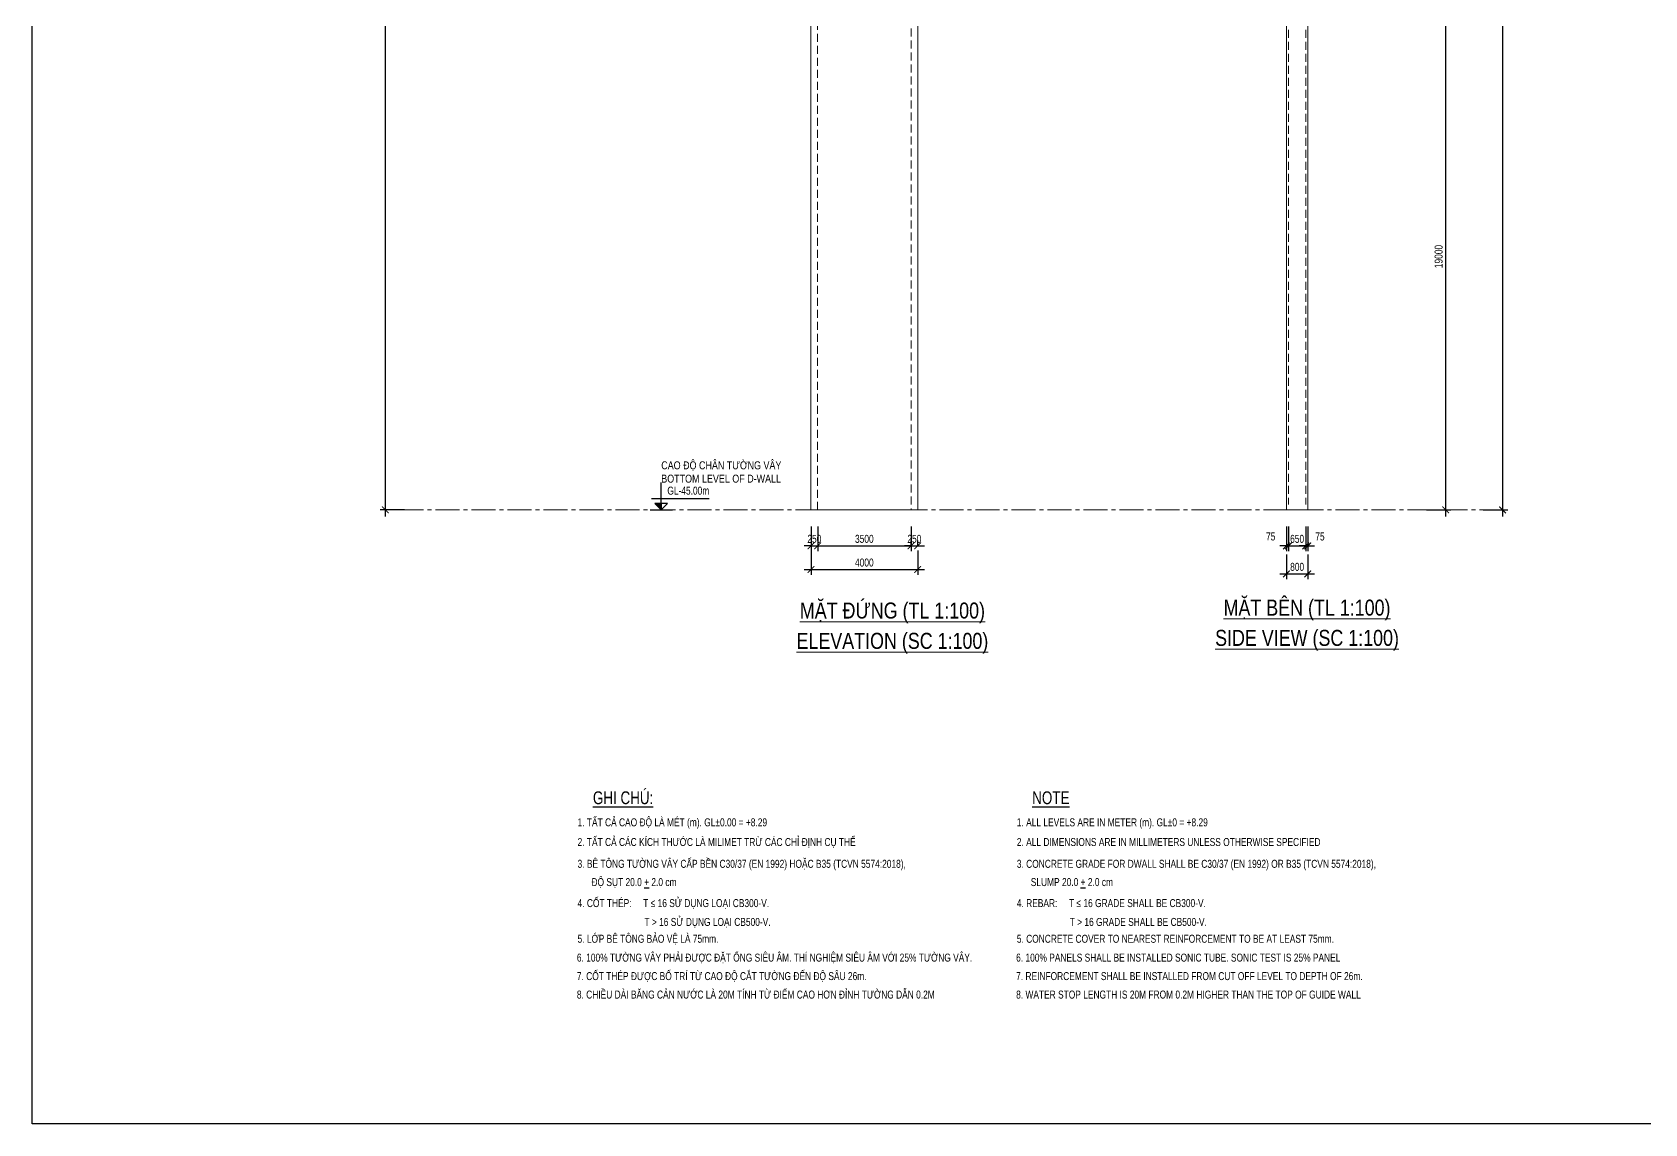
# Model space of a CAD drawing. Header units: millimetres. Extents: x 2746337 to 7547699, y -363432 to 15720.
# Drawn here: x 3464000 to 3524460, y -68024 to -27087 of the extents above; entities that cross this region are included whole.
import ezdxf
from ezdxf.enums import TextEntityAlignment as Align

# ---------------------------------------------------------------- set-up
doc = ezdxf.new("R2010")
doc.units = ezdxf.units.MM
doc.header["$LTSCALE"] = 1200
doc.header["$PDMODE"] = 3
doc.linetypes.add('CENTER2', pattern=[1.125, 0.75, -0.125, 0.125, -0.125])
doc.linetypes.add('HIDDEN', pattern=[0.375, 0.25, -0.125])
for name, color, linetype, lineweight in [('BOUND', 3, 'Continuous', 20), ('ENOTE', 2, 'Continuous', 15), ('Grid line', 160, 'CENTER2', 5), ('HIDE', 8, 'HIDDEN', 13), ('K-THUOC', 1, 'Continuous', 18), ('TEXTVN', 2, 'Continuous', 20)]:
    doc.layers.add(name, color=color, linetype=linetype, lineweight=lineweight)
for name, color, linetype in [('CDC.02.DIM', 1, 'Continuous'), ('CDC.06.TEXT', 2, 'Continuous'), ('CDC.10.HATCH', 251, 'Continuous'), ('CDC.11.NOTE', 8, 'Continuous')]:
    doc.layers.add(name, color=color, linetype=linetype)
doc.styles.add('DB_Arial', font='arial.ttf', dxfattribs={"width": 0.8})
doc.styles.add('SMTEXT', font='arial.ttf', dxfattribs={"width": 0.75})
doc.dimstyles.new('BSV1-100', dxfattribs={"dimtxt": 300, "dimasz": 250, "dimexe": 200, "dimexo": 0, "dimgap": 108, "dimtad": 1, "dimdec": 0, "dimdsep": 46, "dimtxsty": 'SMTEXT', "dimblk": 'ARCHTICK', "dimcen": 100, "dimdle": 250, "dimclrd": 256, "dimclre": 256, "dimclrt": 1, "dimadec": 0, "dimazin": 0, "dimtfac": 1, "dimtdec": 0, "dimtix": 1, "dimtmove": 2, "dimatfit": 3, "dimfxl": 720, "dimfxlon": 1, "dimtolj": 1, "dimtzin": 0, "dimarcsym": 0})

# ---------------------------------------------------------------- blocks, each defined once
blk = doc.blocks.new('A$C7e6bd379')
at = {"layer": 'CDC.06.TEXT', "linetype": 'Continuous', "style": 'SMTEXT', "width": 0.75}
for s, p in [('%%UGHI CHÚ:', (0, 480)), ('%%UNOTE', (16471, 480))]:
    blk.add_text(s, height=480, dxfattribs=at).set_placement(p, align=Align.TOP_LEFT)
at = {"layer": 'CDC.06.TEXT', "style": 'SMTEXT', "width": 0.75}
for s, p in [('1. TẤT CẢ CAO ĐỘ LÀ MÉT (m). GL%%P0.00 = +8.29 ', (-576, -831)), ('1. ALL LEVELS ARE IN METER (m). GL%%P0 = +8.29 ', (15895, -831)), ('2. TẤT CẢ CÁC KÍCH THƯỚC LÀ MILIMET TRỪ CÁC CHỈ ĐỊNH CỤ THỂ', (-576, -1570)), ('2. ALL DIMENSIONS ARE IN MILLIMETERS UNLESS OTHERWISE SPECIFIED', (15895, -1570)), ('3. BÊ TÔNG TƯỜNG VÂY CẤP BỀN C30/37 (EN 1992) HOẶC B35 (TCVN 5574:2018),', (-576, -2387)), ('3. CONCRETE GRADE FOR DWALL SHALL BE C30/37 (EN 1992) OR B35 (TCVN 5574:2018),', (15895, -2387)), ('ĐỘ SỤT 20.0 %%U+%%U 2.0 cm', (-53, -3072)), ('SLUMP 20.0 %%U+%%U 2.0 cm', (16418, -3072)), ('4. CỐT THÉP:     T ≤ 16 SỬ DỤNG LOẠI CB300-V.', (-576, -3860)), ('4. REBAR:     T ≤ 16 GRADE SHALL BE CB300-V.', (15895, -3860)), ('                             T > 16 SỬ DỤNG LOẠI CB500-V.', (-601, -4567)), ('5. LỚP BÊ TÔNG BẢO VỆ LÀ 75mm.', (-576, -5198)), ('                       T > 16 GRADE SHALL BE CB500-V.', (15869, -4567)), ('5. CONCRETE COVER TO NEAREST REINFORCEMENT TO BE AT LEAST 75mm.', (15895, -5198)), ('6. 100%%% TƯỜNG VÂY PHẢI ĐƯỢC ĐẶT ỐNG SIÊU ÂM. THÍ NGHIỆM SIÊU ÂM VỚI 25%%% TƯỜNG VÂY.', (-601, -5905)), ('6. 100%%% PANELS SHALL BE INSTALLED SONIC TUBE. SONIC TEST IS 25%%% PANEL ', (15869, -5905)), ('7. CỐT THÉP ĐƯỢC BỐ TRÍ TỪ CAO ĐỘ CẮT TƯỜNG ĐẾN ĐỘ SÂU 26m. ', (-601, -6598)), ('7. REINFORCEMENT SHALL BE INSTALLED FROM CUT OFF LEVEL TO DEPTH OF 26m. ', (15869, -6598)), ('8. CHIỀU DÀI BĂNG CẢN NƯỚC LÀ 20M TÍNH TỪ ĐIỂM CAO HƠN ĐỈNH TƯỜNG DẪN 0.2M', (-601, -7291)), ('8. WATER STOP LENGTH IS 20M FROM 0.2M HIGHER THAN THE TOP OF GUIDE WALL', (15869, -7291))]:
    blk.add_text(s, height=300, dxfattribs=at).set_placement(p)
blk = doc.blocks.new('_ArchTick')
at = {"color": 0, "linetype": 'ByBlock', "const_width": 0.15}
blk.add_lwpolyline([(-0.5, -0.5), (0.5, 0.5)], dxfattribs=at)
blk = doc.blocks.new('*D890')
at = {"layer": 'Defpoints', "color": 0, "transparency": 16777216}
for p in [(3511027, -45900), (3511827, -45900), (3511827, -47400)]:
    blk.add_point(p, dxfattribs=at)
at = {"layer": 'K-THUOC', "lineweight": -2, "transparency": 16777216}
for p, q in [((3511027, -46680), (3511027, -47600)), ((3511827, -46680), (3511827, -47600)), ((3510777, -47400), (3512077, -47400))]:
    blk.add_line(p, q, dxfattribs=at)
at = {"layer": 'K-THUOC', "lineweight": -2, "transparency": 16777216, "xscale": 250, "yscale": 250, "zscale": 250, "rotation": 180}
blk.add_blockref('_ArchTick', (3511027, -47400), dxfattribs=at)
at = {"layer": 'K-THUOC', "lineweight": -2, "transparency": 16777216, "xscale": 250, "yscale": 250, "zscale": 250}
blk.add_blockref('_ArchTick', (3511827, -47400), dxfattribs=at)
at = {"layer": 'K-THUOC', "color": 1, "transparency": 16777216, "insert": (3511427, -47139), "char_height": 300, "attachment_point": 5, "style": 'SMTEXT'}
blk.add_mtext('\\A1;800', dxfattribs=at)
blk = doc.blocks.new('*D891')
at = {"layer": 'Defpoints', "color": 0, "transparency": 16777216}
for p in [(3511027, -45600), (3511102, -45600), (3511102, -46350)]:
    blk.add_point(p, dxfattribs=at)
at = {"layer": 'K-THUOC', "lineweight": -2, "transparency": 16777216}
for p, q in [((3511027, -45630), (3511027, -46550)), ((3511102, -45630), (3511102, -46550)), ((3511027, -46350), (3510777, -46350)), ((3511027, -46350), (3511102, -46350)), ((3511102, -46350), (3511352, -46350))]:
    blk.add_line(p, q, dxfattribs=at)
at = {"layer": 'K-THUOC', "lineweight": -2, "transparency": 16777216, "xscale": 250, "yscale": 250, "zscale": 250}
blk.add_blockref('_ArchTick', (3511027, -46350), dxfattribs=at)
at = {"layer": 'K-THUOC', "lineweight": -2, "transparency": 16777216, "xscale": 250, "yscale": 250, "zscale": 250, "rotation": 180}
blk.add_blockref('_ArchTick', (3511102, -46350), dxfattribs=at)
at = {"layer": 'K-THUOC', "color": 1, "transparency": 16777216, "insert": (3510435, -46000), "char_height": 300, "attachment_point": 5, "style": 'SMTEXT'}
blk.add_mtext('\\A1;75', dxfattribs=at)
blk = doc.blocks.new('*D892')
at = {"layer": 'Defpoints', "color": 0, "transparency": 16777216}
for p in [(3511102, -45600), (3511752, -45600), (3511752, -46350)]:
    blk.add_point(p, dxfattribs=at)
at = {"layer": 'K-THUOC', "lineweight": -2, "transparency": 16777216}
for p, q in [((3511102, -45630), (3511102, -46550)), ((3511752, -45630), (3511752, -46550)), ((3511102, -46350), (3510852, -46350)), ((3511102, -46350), (3511752, -46350)), ((3511752, -46350), (3512002, -46350))]:
    blk.add_line(p, q, dxfattribs=at)
at = {"layer": 'K-THUOC', "lineweight": -2, "transparency": 16777216, "xscale": 250, "yscale": 250, "zscale": 250}
blk.add_blockref('_ArchTick', (3511102, -46350), dxfattribs=at)
at = {"layer": 'K-THUOC', "lineweight": -2, "transparency": 16777216, "xscale": 250, "yscale": 250, "zscale": 250, "rotation": 180}
blk.add_blockref('_ArchTick', (3511752, -46350), dxfattribs=at)
at = {"layer": 'K-THUOC', "color": 1, "transparency": 16777216, "insert": (3511427, -46089), "char_height": 300, "attachment_point": 5, "style": 'SMTEXT'}
blk.add_mtext('\\A1;650', dxfattribs=at)
blk = doc.blocks.new('*D893')
at = {"layer": 'Defpoints', "color": 0, "transparency": 16777216}
for p in [(3511752, -45600), (3511827, -45600), (3511827, -46350)]:
    blk.add_point(p, dxfattribs=at)
at = {"layer": 'K-THUOC', "lineweight": -2, "transparency": 16777216}
for p, q in [((3511752, -45630), (3511752, -46550)), ((3511827, -45630), (3511827, -46550)), ((3511752, -46350), (3511502, -46350)), ((3511752, -46350), (3511827, -46350)), ((3511827, -46350), (3512077, -46350))]:
    blk.add_line(p, q, dxfattribs=at)
at = {"layer": 'K-THUOC', "lineweight": -2, "transparency": 16777216, "xscale": 250, "yscale": 250, "zscale": 250}
blk.add_blockref('_ArchTick', (3511752, -46350), dxfattribs=at)
at = {"layer": 'K-THUOC', "lineweight": -2, "transparency": 16777216, "xscale": 250, "yscale": 250, "zscale": 250, "rotation": 180}
blk.add_blockref('_ArchTick', (3511827, -46350), dxfattribs=at)
at = {"layer": 'K-THUOC', "color": 1, "transparency": 16777216, "insert": (3512282, -46000), "char_height": 300, "attachment_point": 5, "style": 'SMTEXT'}
blk.add_mtext('\\A1;75', dxfattribs=at)
blk = doc.blocks.new('*D894')
at = {"layer": 'Defpoints', "color": 0, "transparency": 16777216}
for p in [(3477242, 0), (3478764, 0), (3481884, -45000)]:
    blk.add_point(p, dxfattribs=at)
at = {"layer": 'K-THUOC', "lineweight": -2, "transparency": 16777216}
for p, q in [((3477242, -45250), (3477242, 250)), ((3477962, 0), (3477042, 0)), ((3477962, -45000), (3477042, -45000))]:
    blk.add_line(p, q, dxfattribs=at)
at = {"layer": 'K-THUOC', "lineweight": -2, "transparency": 16777216, "xscale": 250, "yscale": 250, "zscale": 250}
for p, rotation in [((3477242, 0), 90), ((3477242, -45000), 270)]:
    blk.add_blockref('_ArchTick', p, dxfattribs=dict(at, rotation=rotation))
at = {"layer": 'K-THUOC', "color": 1, "transparency": 16777216, "insert": (3476980, -22500), "char_height": 300, "attachment_point": 5, "rotation": 90, "style": 'SMTEXT'}
blk.add_mtext('\\A1;45000', dxfattribs=at)
blk = doc.blocks.new('tag_cd')
at = {"layer": 'CDC.10.HATCH'}
blk.add_hatch(color=256, dxfattribs=at).paths.add_polyline_path([(180, 240), (420, 0), (420, 240)])
at = {"layer": 'CDC.02.DIM'}
for points in [[(420, 240), (420, 0), (660, 240), (180, 240), (420, 0), (420, 1020)], [(0, 0), (840, 0)], [(60, 420), (2220, 420)]]:
    blk.add_lwpolyline(points, dxfattribs=at)
at = {"layer": 'CDC.06.TEXT', "ltscale": 0.5, "style": 'SMTEXT', "width": 0.75}
blk.add_attdef('CD', text='', height=300, dxfattribs=at).set_placement((2220, 570), align=Align.RIGHT)
blk = doc.blocks.new('*D929')
at = {"layer": 'Defpoints', "color": 0, "transparency": 16777216}
for p in [(3506280, -26000), (3507852, -45000), (3516995, -45000)]:
    blk.add_point(p, dxfattribs=at)
at = {"layer": 'K-THUOC', "lineweight": -2, "transparency": 16777216}
for p, q in [((3516995, -25750), (3516995, -45250)), ((3516275, -26000), (3517195, -26000)), ((3516275, -45000), (3517195, -45000))]:
    blk.add_line(p, q, dxfattribs=at)
at = {"layer": 'K-THUOC', "lineweight": -2, "transparency": 16777216, "xscale": 250, "yscale": 250, "zscale": 250}
for p, rotation in [((3516995, -26000), 90), ((3516995, -45000), 270)]:
    blk.add_blockref('_ArchTick', p, dxfattribs=dict(at, rotation=rotation))
at = {"layer": 'K-THUOC', "color": 1, "transparency": 16777216, "insert": (3516733, -35500), "char_height": 300, "attachment_point": 5, "rotation": 90, "style": 'SMTEXT'}
blk.add_mtext('\\A1;19000', dxfattribs=at)
blk = doc.blocks.new('*D931')
at = {"layer": 'Defpoints', "color": 0, "transparency": 16777216}
for p in [(3511027, 0), (3511027, -45000), (3519127, -45000)]:
    blk.add_point(p, dxfattribs=at)
at = {"layer": 'K-THUOC', "lineweight": -2, "transparency": 16777216}
for p, q in [((3518407, 0), (3519327, 0)), ((3519127, 250), (3519127, -45250)), ((3518407, -45000), (3519327, -45000))]:
    blk.add_line(p, q, dxfattribs=at)
at = {"layer": 'K-THUOC', "lineweight": -2, "transparency": 16777216, "xscale": 250, "yscale": 250, "zscale": 250}
for p, rotation in [((3519127, 0), 90), ((3519127, -45000), 270)]:
    blk.add_blockref('_ArchTick', p, dxfattribs=dict(at, rotation=rotation))
at = {"layer": 'K-THUOC', "color": 1, "transparency": 16777216, "insert": (3518866, -22500), "char_height": 300, "attachment_point": 5, "rotation": 90, "style": 'SMTEXT'}
blk.add_mtext('\\A1;45000', dxfattribs=at)
blk = doc.blocks.new('*D934')
at = {"layer": 'Defpoints', "color": 0, "transparency": 16777216}
for p in [(3493199, -45600), (3493449, -45600), (3493449, -46350)]:
    blk.add_point(p, dxfattribs=at)
at = {"layer": 'K-THUOC', "lineweight": -2, "transparency": 16777216}
for p, q in [((3493199, -45630), (3493199, -46550)), ((3493449, -45630), (3493449, -46550)), ((3493199, -46350), (3492949, -46350)), ((3493199, -46350), (3493449, -46350)), ((3493449, -46350), (3493699, -46350))]:
    blk.add_line(p, q, dxfattribs=at)
at = {"layer": 'K-THUOC', "lineweight": -2, "transparency": 16777216, "xscale": 250, "yscale": 250, "zscale": 250}
blk.add_blockref('_ArchTick', (3493199, -46350), dxfattribs=at)
at = {"layer": 'K-THUOC', "lineweight": -2, "transparency": 16777216, "xscale": 250, "yscale": 250, "zscale": 250, "rotation": 180}
blk.add_blockref('_ArchTick', (3493449, -46350), dxfattribs=at)
at = {"layer": 'K-THUOC', "color": 1, "transparency": 16777216, "insert": (3493324, -46089), "char_height": 300, "attachment_point": 5, "style": 'SMTEXT'}
blk.add_mtext('\\A1;250', dxfattribs=at)
blk = doc.blocks.new('*D935')
at = {"layer": 'Defpoints', "color": 0, "transparency": 16777216}
for p in [(3496949, -45000), (3493449, -45600), (3496949, -46350)]:
    blk.add_point(p, dxfattribs=at)
at = {"layer": 'K-THUOC', "lineweight": -2, "transparency": 16777216}
for p, q in [((3493449, -45630), (3493449, -46550)), ((3496949, -45630), (3496949, -46550)), ((3493199, -46350), (3497199, -46350))]:
    blk.add_line(p, q, dxfattribs=at)
at = {"layer": 'K-THUOC', "lineweight": -2, "transparency": 16777216, "xscale": 250, "yscale": 250, "zscale": 250, "rotation": 180}
blk.add_blockref('_ArchTick', (3493449, -46350), dxfattribs=at)
at = {"layer": 'K-THUOC', "lineweight": -2, "transparency": 16777216, "xscale": 250, "yscale": 250, "zscale": 250}
blk.add_blockref('_ArchTick', (3496949, -46350), dxfattribs=at)
at = {"layer": 'K-THUOC', "color": 1, "transparency": 16777216, "insert": (3495199, -46089), "char_height": 300, "attachment_point": 5, "style": 'SMTEXT'}
blk.add_mtext('\\A1;3500', dxfattribs=at)
blk = doc.blocks.new('*D936')
at = {"layer": 'Defpoints', "color": 0, "transparency": 16777216}
for p in [(3496949, -46350), (3497199, -46350), (3497199, -46350)]:
    blk.add_point(p, dxfattribs=at)
at = {"layer": 'K-THUOC', "lineweight": -2, "transparency": 16777216}
for p, q in [((3496949, -46350), (3496699, -46350)), ((3496949, -46350), (3496949, -46150)), ((3496949, -46350), (3497199, -46350)), ((3497199, -46350), (3497199, -46150)), ((3497199, -46350), (3497449, -46350))]:
    blk.add_line(p, q, dxfattribs=at)
at = {"layer": 'K-THUOC', "lineweight": -2, "transparency": 16777216, "xscale": 250, "yscale": 250, "zscale": 250}
blk.add_blockref('_ArchTick', (3496949, -46350), dxfattribs=at)
at = {"layer": 'K-THUOC', "lineweight": -2, "transparency": 16777216, "xscale": 250, "yscale": 250, "zscale": 250, "rotation": 180}
blk.add_blockref('_ArchTick', (3497199, -46350), dxfattribs=at)
at = {"layer": 'K-THUOC', "color": 1, "transparency": 16777216, "insert": (3497074, -46089), "char_height": 300, "attachment_point": 5, "style": 'SMTEXT'}
blk.add_mtext('\\A1;250', dxfattribs=at)
blk = doc.blocks.new('*D937')
at = {"layer": 'Defpoints', "color": 0, "transparency": 16777216}
for p in [(3493199, -45000), (3497199, -45000), (3497199, -47240)]:
    blk.add_point(p, dxfattribs=at)
at = {"layer": 'K-THUOC', "lineweight": -2, "transparency": 16777216}
for p, q in [((3493199, -46520), (3493199, -47440)), ((3497199, -46520), (3497199, -47440)), ((3492949, -47240), (3497449, -47240))]:
    blk.add_line(p, q, dxfattribs=at)
at = {"layer": 'K-THUOC', "lineweight": -2, "transparency": 16777216, "xscale": 250, "yscale": 250, "zscale": 250, "rotation": 180}
blk.add_blockref('_ArchTick', (3493199, -47240), dxfattribs=at)
at = {"layer": 'K-THUOC', "lineweight": -2, "transparency": 16777216, "xscale": 250, "yscale": 250, "zscale": 250}
blk.add_blockref('_ArchTick', (3497199, -47240), dxfattribs=at)
at = {"layer": 'K-THUOC', "color": 1, "transparency": 16777216, "insert": (3495199, -46978), "char_height": 300, "attachment_point": 5, "style": 'SMTEXT'}
blk.add_mtext('\\A1;4000', dxfattribs=at)

msp = doc.modelspace()

# ---------------------------------------------------------------- linework, layer by layer
msp.add_lwpolyline([(3464000, 9128.3), (3557517.3, 9128.3), (3557517.3, -68024), (3464000, -68024)], close=True)
at = {"layer": 'BOUND'}
msp.add_line((3493198.9, 410), (3493198.9, -45000), dxfattribs=at)
for points in [[(3493198.9, -45000), (3497198.9, -45000), (3497198.9, -500), (3493198.9, -500)], [(3511026.6, -45000), (3511826.6, -45000), (3511826.6, -500), (3511026.6, -500)]]:
    msp.add_lwpolyline(points, close=True, dxfattribs=at)
at = {"layer": 'BOUND', "lineweight": 20}
msp.add_lwpolyline([(3511826.6, -4350), (3511826.6, -500), (3511026.6, -500), (3511026.6, -45000), (3511826.6, -45000), (3511826.6, -19550)], dxfattribs=at)
at = {"layer": 'Grid line'}
msp.add_line((3477765.9, -45000), (3518722.3, -45000), dxfattribs=at)
at = {"layer": 'HIDE'}
for p, q in [((3493448.9, -45000), (3493448.9, 500)), ((3496948.9, 500), (3496948.9, -45000)), ((3511101.6, -450), (3511101.6, -44800)), ((3511751.6, -450), (3511751.6, -44800))]:
    msp.add_line(p, q, dxfattribs=at)

# ---------------------------------------------------------------- block references
at = {"layer": 'CDC.11.NOTE'}
msp.add_blockref('A$C7e6bd379', (3485022.1, -56037.9), dxfattribs=at)
at = {"layer": 'ENOTE'}
msp.add_blockref('tag_cd', (3487164.3, -45000), dxfattribs=at).add_auto_attribs({'CD': 'GL-45.00m'})

# ---------------------------------------------------------------- texts
at = {"layer": 'TEXTVN', "style": 'DB_Arial', "width": 0.8}
for s, p in [('CAO ĐỘ CHÂN TƯỜNG VÂY', (3487584.3, -43480)), ('BOTTOM LEVEL OF D-WALL', (3487584.3, -43980))]:
    msp.add_text(s, height=300, dxfattribs=at).set_placement(p)
for s, p in [('%%UMẶT ĐỨNG (TL 1:100)', (3496252, -48787)), ('%%UMẶT BÊN (TL 1:100)', (3511797.5, -48675.9)), ('%%USIDE VIEW (SC 1:100)', (3511797.5, -49875.9)), ('%%UELEVATION (SC 1:100)', (3496252, -49987))]:
    msp.add_text(s, height=600, dxfattribs=at).set_placement(p, align=Align.MIDDLE)

# ---------------------------------------------------------------- dimensions: what is measured, and where the dimension line sits
at = {"layer": 'K-THUOC'}
for base, p1, p2, picture, middle in [((3477241.6, 0), (3481884.1, -45000), (3478764, 0), '*D894', (3476980.4, -22500)), ((3519127.3, -45000), (3511026.6, 0), (3511026.6, -45000), '*D931', (3518866.1, -22500)), ((3516994.5, -45000), (3506280, -26000), (3507851.7, -45000), '*D929', (3516733.4, -35500))]:
    dim = msp.add_linear_dim(base=base, p1=p1, p2=p2, angle=90, dimstyle='BSV1-100', dxfattribs=at)
    dim.commit()
    dim.dimension.update_dxf_attribs({"geometry": picture, "text_midpoint": middle})
for base, p1, p2, picture, middle in [((3497198.9, -47239.6), (3493198.9, -45000), (3497198.9, -45000), '*D937', (3495198.9, -46978.5)), ((3496948.9, -46350), (3493448.9, -45600), (3496948.9, -45000), '*D935', (3495198.9, -46088.7)), ((3493448.9, -46350), (3493198.9, -45600), (3493448.9, -45600), '*D934', (3493323.9, -46088.8)), ((3511826.6, -47400), (3511026.6, -45900), (3511826.6, -45900), '*D890', (3511426.6, -47138.8)), ((3511751.6, -46350), (3511101.6, -45600), (3511751.6, -45600), '*D892', (3511426.6, -46088.8))]:
    dim = msp.add_linear_dim(base=base, p1=p1, p2=p2, dimstyle='BSV1-100', dxfattribs=at)
    dim.commit()
    dim.dimension.update_dxf_attribs({"geometry": picture, "text_midpoint": middle})
dim = msp.add_aligned_dim(p1=(3496948.9, -46350), p2=(3497198.9, -46350), distance=0, dimstyle='BSV1-100', dxfattribs=at)
dim.commit()
dim.dimension.update_dxf_attribs({"geometry": '*D936', "text_midpoint": (3497073.9, -46088.8)})
for base, p1, p2, picture, middle in [((3511101.6, -46350), (3511026.6, -45600), (3511101.6, -45600), '*D891', (3510435.4, -46000)), ((3511826.6, -46350), (3511751.6, -45600), (3511826.6, -45600), '*D893', (3512282, -46000))]:
    dim = msp.add_linear_dim(base=base, p1=p1, p2=p2, dimstyle='BSV1-100', dxfattribs=at)
    dim.commit()
    dim.dimension.update_dxf_attribs({"geometry": picture, "text_midpoint": middle, "dimtype": 160})

doc.saveas('drawing.dxf')
